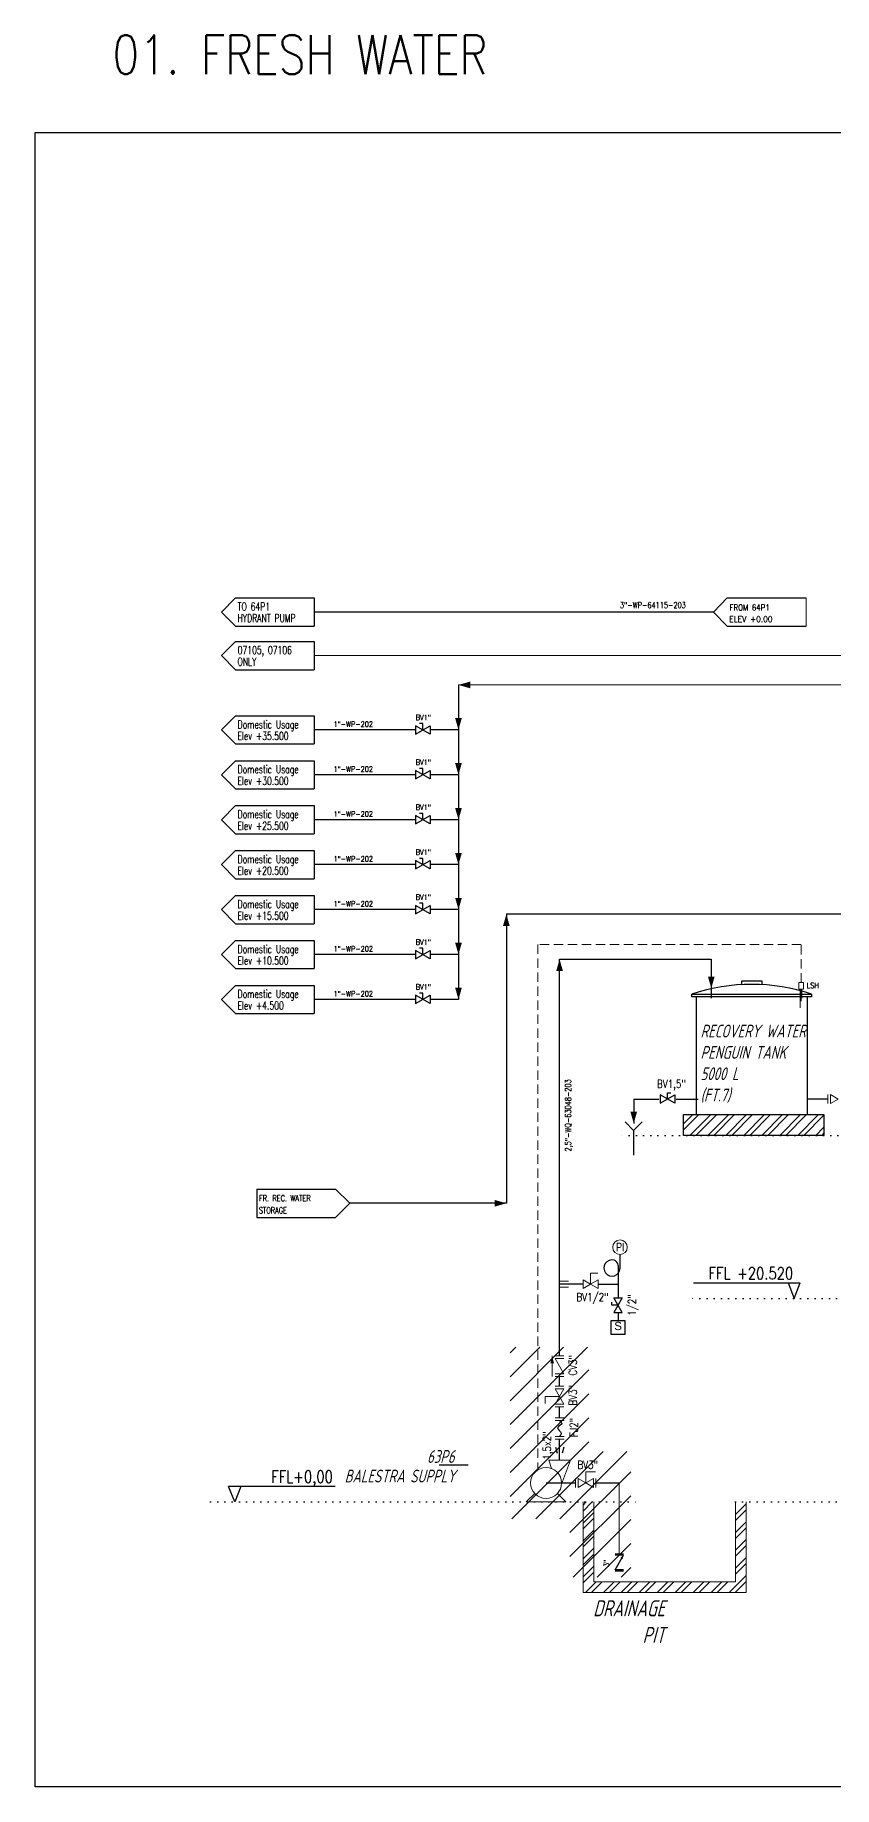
# Model space of a CAD drawing. Extents: x -29512 to 147477, y -5232 to 39709.
# Drawn here: x 138278.5 to 138428.3, y 10266.4 to 10594.8 of the extents above; entities that cross this region are included whole.
import ezdxf
from ezdxf.enums import TextEntityAlignment as Align

# ---------------------------------------------------------------- set-up
doc = ezdxf.new("R2010")
doc.units = 0
doc.linetypes.add('DOTTED', pattern=[0.25, 0, -0.25])
doc.linetypes.add('HIDDEN', pattern=[0.375, 0.25, -0.125])
doc.layers.get('0').update_dxf_attribs({"linetype": 'CONTINUOUS'})
doc.layers.get('DEFPOINTS').update_dxf_attribs({"linetype": 'CONTINUOUS'})
for name, color, linetype in [('10', 7, 'CONTINUOUS'), ('DIMENSION', 3, 'CONTINUOUS'), ('HATCH', 4, 'CONTINUOUS'), ('PIPA', 6, 'CONTINUOUS'), ('RED', 1, 'CONTINUOUS'), ('S', 7, 'CONTINUOUS')]:
    doc.layers.add(name, color=color, linetype=linetype)
doc.layers.add('FITTING', color=7, linetype='CONTINUOUS', lineweight=13)
doc.layers.add('TAG', color=140, linetype='CONTINUOUS', lineweight=13)
doc.styles.add('A3', font='arial.ttf', dxfattribs={"height": 0.3})
doc.styles.add('ROMANS', font='romans')
doc.styles.add('Romans100', font='romans.shx', dxfattribs={"width": 0.8, "height": 200})
doc.styles.add('S', font='ITALIC', dxfattribs={"height": 6})
doc.styles.add('S25', font='SIMPLEX', dxfattribs={"width": 0.8, "height": 0.25})
doc.styles.add('S3', font='SIMPLEX', dxfattribs={"width": 0.9, "height": 0.3})
doc.styles.add('S35S', font='SIMPLEX', dxfattribs={"width": 0.5, "height": 0.35})
doc.styles.add('S3S', font='SIMPLEX', dxfattribs={"width": 0.7, "height": 0.3})
doc.styles.add('STYLE4', font='isocp.shx', dxfattribs={"width": 0.8, "oblique": 15, "height": 2})

# ---------------------------------------------------------------- blocks, each defined once
blk = doc.blocks.new('LOSAN', base_point=(47, 38))
for p, q in [((47, 38.7), (50.9, 38.7)), ((47, 37.3), (50.9, 37.3))]:
    blk.add_line(p, q)
at = {"layer": 'S'}
for tag, p, height, style, width in [('3', (47.1, 38.1), 0.35, 'S35S', 0.5), ('1', (47.1, 38.1), 0.3, 'S3', 0.9), ('4', (47.1, 37.5), 0.35, 'S35S', 0.5), ('2', (47.1, 37.5), 0.3, 'S3', 0.9)]:
    blk.add_attdef(tag, p, '', height=height, dxfattribs=dict(at, style=style, width=width))
blk = doc.blocks.new('PUMP')
at = {"layer": 'FITTING'}
for points in [[(298, -21), (468, 438), (53, 438), (101, 282)], [(-217, -206), (-383, -365), (383, -365), (217, -206)]]:
    blk.add_lwpolyline(points, dxfattribs=at)
blk.add_circle((0, 0), 299, dxfattribs=at)
blk = doc.blocks.new('PRESA', base_point=(1.75, 0.1))
for p, q in [((1.5, 0.1), (1.5, 0.6)), ((1.5, 0.6), (2, 0.6)), ((2, 0.1), (1.5, 0.1)), ((2, 0.6), (2, 0.1))]:
    blk.add_line(p, q)
at = {"style": 'S', "width": 1.2}
blk.add_attdef('1', text='', height=0.3, dxfattribs=at).set_placement((1.75, 0.2), align=Align.CENTER)

msp = doc.modelspace()

# ---------------------------------------------------------------- hatches: boundary and pattern name
at = {"layer": 'FITTING', "linetype": 'ByBlock', "lineweight": 5, "ltscale": 0.5}
h = msp.add_hatch(dxfattribs=at)
h.set_pattern_fill('ANSI32', color=252, scale=0.25, style=0)
h.set_pattern_definition([(45, (-2784.035, 1263.4412), (-1.683798023, 1.683798023), []), (45, (-2782.9125, 1263.4412), (-1.683798023, 1.683798023), [])])
h.paths.add_polyline_path([(138426.4354, 10388.526), (138400.1263, 10388.526), (138400.1263, 10392.4195), (138426.4354, 10392.4195)])
at = {"layer": 'FITTING', "linetype": 'ByBlock', "lineweight": 0, "ltscale": 0.5}
h = msp.add_hatch(dxfattribs=at)
h.set_pattern_fill('ANSI31', color=252, style=0)
h.set_pattern_definition([(45, (0, 1632.5818), (-2.24506403, 2.24506403), [])])
h.paths.add_polyline_path([(138367.6176, 10348.8048), (138367.6176, 10316.6364), (138378.8123, 10316.6364), (138378.8123, 10305.6768), (138390.2178, 10305.6768), (138390.2178, 10329.2474), (138382.3628, 10329.2474), (138382.3628, 10348.8048)])
at = {"layer": 'FITTING', "linetype": 'ByBlock', "lineweight": 5, "ltscale": 0.5}
h = msp.add_hatch(dxfattribs=at)
h.set_pattern_fill('ANSI32', color=252, scale=0.25, style=0)
h.set_pattern_definition([(45, (-2742.0038, 1306.7042), (-1.683798023, 1.683798023), []), (45, (-2740.8813, 1306.7042), (-1.683798023, 1.683798023), [])])
h.paths.add_polyline_path([(138411.8512, 10302.8037), (138411.8512, 10319.8037), (138409.8512, 10319.8037), (138409.8512, 10304.8037), (138383.2943, 10304.8037), (138383.2943, 10319.8037), (138381.2943, 10319.8037), (138381.2943, 10302.8037)])

# ---------------------------------------------------------------- linework, layer by layer
for p, q in [((138316.1171, 10489.2912), (138313.4979, 10486.6429)), ((138408.3333, 10489.2912), (138405.7141, 10486.6429)), ((138313.4979, 10486.6429), (138316.1171, 10483.9946)), ((138405.7141, 10486.6429), (138408.3333, 10483.9946)), ((138316.1171, 10481.1267), (138313.4979, 10478.4783)), ((138313.4979, 10478.4783), (138316.1171, 10475.83)), ((138316.1171, 10467.2015), (138313.4979, 10464.5531)), ((138349.844, 10463.7663), (138352.5978, 10465.34)), ((138352.5978, 10463.7663), (138349.844, 10465.34)), ((138349.844, 10465.34), (138349.844, 10463.7663)), ((138351.2209, 10465.7334), (138350.6308, 10465.7334)), ((138351.2209, 10464.5531), (138351.2209, 10465.7334)), ((138352.5978, 10465.34), (138352.5978, 10463.7663)), ((138313.4979, 10464.5531), (138316.1171, 10461.9048)), ((138316.1171, 10458.7766), (138313.4979, 10456.1283)), ((138313.4979, 10456.1283), (138316.1171, 10453.48)), ((138349.844, 10456.9151), (138349.844, 10455.3415)), ((138352.5978, 10455.3415), (138349.844, 10456.9151)), ((138349.844, 10455.3415), (138352.5978, 10456.9151)), ((138351.2209, 10457.3085), (138350.6308, 10457.3085)), ((138351.2209, 10456.1283), (138351.2209, 10457.3085)), ((138352.5978, 10456.9151), (138352.5978, 10455.3415)), ((138316.1171, 10450.3518), (138313.4979, 10447.7035)), ((138351.2209, 10448.8837), (138350.6308, 10448.8837)), ((138351.2209, 10447.7035), (138351.2209, 10448.8837)), ((138313.4979, 10447.7035), (138316.1171, 10445.0552)), ((138349.844, 10448.4903), (138349.844, 10446.9167)), ((138352.5978, 10446.9167), (138349.844, 10448.4903)), ((138349.844, 10446.9167), (138352.5978, 10448.4903)), ((138352.5978, 10448.4903), (138352.5978, 10446.9167)), ((138316.1171, 10441.927), (138313.4979, 10439.2786)), ((138313.4979, 10439.2786), (138316.1171, 10436.6303)), ((138349.844, 10440.0654), (138349.844, 10438.4918)), ((138352.5978, 10438.4918), (138349.844, 10440.0654)), ((138349.844, 10438.4918), (138352.5978, 10440.0654)), ((138351.2209, 10440.4589), (138350.6308, 10440.4589)), ((138351.2209, 10439.2786), (138351.2209, 10440.4589)), ((138352.5978, 10440.0654), (138352.5978, 10438.4918)), ((138316.1171, 10433.5021), (138313.4979, 10430.8538)), ((138313.4979, 10430.8538), (138316.1171, 10428.2055)), ((138349.844, 10431.6406), (138349.844, 10430.067)), ((138352.5978, 10430.067), (138349.844, 10431.6406)), ((138349.844, 10430.067), (138352.5978, 10431.6406)), ((138351.2209, 10432.034), (138350.6308, 10432.034)), ((138351.2209, 10430.8538), (138351.2209, 10432.034)), ((138352.5978, 10431.6406), (138352.5978, 10430.067)), ((138316.1171, 10425.0773), (138313.4979, 10422.429)), ((138349.844, 10423.2158), (138349.844, 10421.6422)), ((138352.5978, 10421.6422), (138349.844, 10423.2158)), ((138349.844, 10421.6422), (138352.5978, 10423.2158)), ((138351.2209, 10423.6092), (138350.6308, 10423.6092)), ((138351.2209, 10422.429), (138351.2209, 10423.6092)), ((138352.5978, 10423.2158), (138352.5978, 10421.6422)), ((138313.4979, 10422.429), (138316.1171, 10419.7806)), ((138316.1171, 10416.6525), (138313.4979, 10414.0041)), ((138313.4979, 10414.0041), (138316.1171, 10411.3558)), ((138349.844, 10414.7909), (138349.844, 10413.2173)), ((138352.5978, 10413.2173), (138349.844, 10414.7909)), ((138349.844, 10413.2173), (138352.5978, 10414.7909)), ((138351.2209, 10415.1843), (138350.6308, 10415.1843)), ((138351.2209, 10414.0041), (138351.2209, 10415.1843)), ((138352.5978, 10414.7909), (138352.5978, 10413.2173)), ((138397.1258, 10396.5205), (138397.7159, 10396.5205)), ((138397.1258, 10395.3403), (138397.1258, 10396.5205)), ((138395.7489, 10396.1271), (138395.7489, 10394.5535)), ((138398.5027, 10394.5535), (138395.7489, 10396.1271)), ((138395.7489, 10394.5535), (138398.5027, 10396.1271)), ((138398.5027, 10396.1271), (138398.5027, 10394.5535)), ((138320.138, 10378.4362), (138320.138, 10373.1395)), ((138334.8929, 10378.4362), (138337.5413, 10375.7879)), ((138337.5413, 10375.7879), (138334.8929, 10373.1395)), ((138386.6601, 10356.6863), (138386.6601, 10357.2764)), ((138387.0535, 10358.0633), (138388.6271, 10358.0633)), ((138388.6271, 10358.0633), (138387.0535, 10355.3094)), ((138388.6271, 10355.3094), (138387.0535, 10358.0633)), ((138387.8403, 10356.6863), (138386.6601, 10356.6863)), ((138387.0535, 10355.3094), (138388.6271, 10355.3094))]:
    msp.add_line(p, q)
at = {"color": 3}
for p, q in [((138357.9324, 10472.978), (138357.9324, 10414.0041)), ((138349.844, 10464.5531), (138330.872, 10464.5531)), ((138357.9324, 10464.5531), (138352.5978, 10464.5531)), ((138349.844, 10456.1283), (138330.872, 10456.1283)), ((138357.9324, 10456.1283), (138352.5978, 10456.1283)), ((138349.844, 10447.7035), (138330.872, 10447.7035)), ((138357.9324, 10447.7035), (138352.5978, 10447.7035)), ((138349.844, 10439.2786), (138330.872, 10439.2786)), ((138357.9324, 10439.2786), (138352.5978, 10439.2786)), ((138349.844, 10430.8538), (138330.872, 10430.8538)), ((138357.9324, 10430.8538), (138352.5978, 10430.8538)), ((138349.844, 10422.429), (138330.872, 10422.429)), ((138357.9324, 10422.429), (138352.5978, 10422.429)), ((138349.844, 10414.0041), (138330.872, 10414.0041)), ((138357.9324, 10414.0041), (138352.5978, 10414.0041))]:
    msp.add_line(p, q, dxfattribs=at)
at = {"color": 1, "lineweight": 5}
for p, q in [((138421.9713, 10415.9524), (138421.9713, 10412.4537)), ((138422.1559, 10415.9524), (138422.1559, 10413.6593)), ((138422.3319, 10415.9524), (138422.3319, 10414.2439))]:
    msp.add_line(p, q, dxfattribs=at)
at = {"color": 7, "lineweight": 20}
for p, q in [((138382.7149, 10360.6229), (138382.7149, 10362.6927)), ((138384.0459, 10362.6927), (138382.7149, 10362.6927)), ((138376.8907, 10339.5748), (138374.1598, 10339.5748)), ((138374.1598, 10338.2439), (138374.1598, 10339.5748)), ((138383.6323, 10325.4152), (138381.7875, 10325.4152)), ((138381.7875, 10323.3453), (138381.7875, 10325.4152))]:
    msp.add_line(p, q, dxfattribs=at)
at = {"color": 30, "lineweight": 20}
msp.add_line((138376.8907, 10347.1572), (138376.8907, 10347.164), dxfattribs=at)
at = {"color": 1, "lineweight": 5}
msp.add_lwpolyline([(138422.6382, 10417.2113), (138421.7562, 10417.2113), (138421.7562, 10415.9524), (138422.6382, 10415.9524)], close=True, dxfattribs=at)
at = {"color": 7, "lineweight": 20}
msp.add_circle((138388.2222, 10367.5473), 1.3668, dxfattribs=at)
msp.add_spline([(138376.8907, 10335.0597), (138377.2855, 10334.5083), (138376.5238, 10333.7019), (138377.1904, 10332.6826), (138376.8907, 10332.0895)], degree=3)
at = {"layer": 'DIMENSION', "color": 0, "linetype": 'ByBlock', "ltscale": 0.5}
for p, q in [((138330.872, 10489.2912), (138330.872, 10483.9946)), ((138330.872, 10481.1267), (138330.872, 10475.83)), ((138330.872, 10467.2015), (138330.872, 10461.9048)), ((138330.872, 10458.7766), (138330.872, 10453.48)), ((138330.872, 10450.3518), (138330.872, 10445.0552)), ((138330.872, 10441.927), (138330.872, 10436.6303)), ((138330.872, 10433.5021), (138330.872, 10428.2055)), ((138330.872, 10425.0773), (138330.872, 10419.7806)), ((138330.872, 10416.6525), (138330.872, 10411.3558)), ((138387.8403, 10360.6229), (138387.8403, 10358.0633)), ((138387.8403, 10355.3094), (138387.8403, 10353.7879)), ((138376.8907, 10335.5742), (138376.8907, 10337.3646))]:
    msp.add_line(p, q, dxfattribs=at)
at = {"layer": 'DIMENSION', "color": 1, "linetype": 'ByBlock', "ltscale": 0.5}
for p, q in [((138405.7141, 10486.6429), (138330.872, 10486.6429)), ((138442.5605, 10429.9868), (138366.9077, 10429.9868)), ((138366.9077, 10429.9868), (138366.9077, 10375.7879)), ((138376.8907, 10347.164), (138376.8907, 10421.5563)), ((138376.8907, 10421.5563), (138405.3292, 10421.5563)), ((138405.3292, 10421.5563), (138405.3292, 10414.2598)), ((138390.7896, 10395.3403), (138390.7896, 10390.7692)), ((138390.7896, 10395.3403), (138395.5184, 10395.3403)), ((138398.7332, 10395.3403), (138402.862, 10395.3403)), ((138427.1789, 10395.3403), (138423.3651, 10395.3403)), ((138390.7659, 10389.4379), (138390.7659, 10384.7948)), ((138366.9077, 10375.7879), (138337.5413, 10375.7879)), ((138376.8907, 10341.4971), (138376.8907, 10343.3125)), ((138376.8907, 10335.5742), (138376.8907, 10337.6524)), ((138376.8907, 10327.6012), (138376.8907, 10331.575)), ((138374.3631, 10323.3453), (138379.8652, 10323.3453)), ((138383.7099, 10323.3453), (138388.075, 10323.3453))]:
    msp.add_line(p, q, dxfattribs=at)
at = {"layer": 'DIMENSION', "color": 4, "linetype": 'HIDDEN', "lineweight": 13, "ltscale": 7}
for p, q in [((138372.8009, 10424.3082), (138372.8009, 10325.7946)), ((138422.1972, 10424.3082), (138372.8009, 10424.3082)), ((138422.1972, 10417.2113), (138422.1972, 10424.3082))]:
    msp.add_line(p, q, dxfattribs=at)
at = {"layer": 'DIMENSION', "color": 0, "linetype": 'DOTTED', "ltscale": 5}
for p, q in [((138641.0317, 10388.526), (138388.5769, 10388.526)), ((138474.7306, 10357.9464), (138401.6223, 10357.9464)), ((138311.4489, 10319.8037), (138391.2129, 10319.8037)), ((138409.8512, 10319.8037), (138568.6645, 10319.8037))]:
    msp.add_line(p, q, dxfattribs=at)
at = {"layer": 'DIMENSION', "color": 6, "linetype": 'ByBlock', "ltscale": 0.5}
for p, q in [((138402.0092, 10360.8526), (138422.0008, 10360.8526)), ((138419.7278, 10360.8526), (138420.8643, 10357.9464)), ((138420.8643, 10357.9464), (138422.0008, 10360.8526)), ((138334.8359, 10322.7098), (138314.8443, 10322.7098)), ((138315.9808, 10319.8037), (138314.8443, 10322.7098)), ((138317.1173, 10322.7098), (138315.9808, 10319.8037)), ((138388.8618, 10310.029), (138387.2882, 10310.029)), ((138388.8618, 10306.8142), (138387.2882, 10306.8142))]:
    msp.add_line(p, q, dxfattribs=at)
at = {"layer": 'DIMENSION', "color": 1}
msp.add_line((138354.3116, 10326.7276), (138359.7584, 10326.7276), dxfattribs=at)
at = {"layer": 'DIMENSION', "color": 6, "linetype": 'ByBlock', "ltscale": 0.5}
msp.add_lwpolyline([(138727.2631, 10266.3522), (138278.5433, 10266.3522), (138278.5433, 10576.5321), (138727.2631, 10576.5321)], close=True, dxfattribs=at)
at = {"layer": 'DIMENSION', "color": 30, "linetype": 'ByBlock', "ltscale": 0.5}
msp.add_lwpolyline([(138411.036, 10416.7823), (138411.036, 10417.4734), (138414.7991, 10417.4734), (138414.7991, 10416.7823)], dxfattribs=at)
for points in [[(138401.6859, 10414.9777), (138424.1492, 10414.9777), (138424.1492, 10414.5179), (138401.6859, 10414.5179)], [(138423.3651, 10414.5179), (138402.47, 10414.5179), (138402.47, 10392.4195), (138423.3651, 10392.4195)]]:
    msp.add_lwpolyline(points, close=True, dxfattribs=at)
at = {"layer": 'DIMENSION', "color": 1, "linetype": 'ByBlock', "ltscale": 0.5, "flags": 128}
msp.add_lwpolyline([(138389.1574, 10391.0464), (138390.7659, 10389.4379), (138392.3744, 10391.0464)], dxfattribs=at)
at = {"layer": 'DIMENSION', "color": 0, "linetype": 'ByBlock', "ltscale": 0.5}
msp.add_lwpolyline([(138426.4354, 10388.526), (138400.1263, 10388.526), (138400.1263, 10392.4195), (138426.4354, 10392.4195)], close=True, dxfattribs=at)
at = {"layer": 'DIMENSION', "color": 30, "linetype": 'ByBlock', "ltscale": 0.5}
msp.add_arc((138412.9175, 10381.9075), 34.9255, 71.240985, 108.759015, dxfattribs=at)
at = {"layer": 'DIMENSION', "color": 3, "linetype": 'Continuous', "ltscale": 0.5}
msp.add_solid([(138357.9324, 10472.978), (138360.1355, 10472.3485), (138360.1355, 10473.6074)], dxfattribs=at)
at = {"layer": 'DIMENSION', "color": 1, "linetype": 'ByBlock', "ltscale": 0.5}
for points in [[(138366.9077, 10429.9868), (138367.5371, 10427.7837), (138366.2782, 10427.7837)], [(138376.8907, 10421.5563), (138377.5201, 10419.3532), (138376.2612, 10419.3532)], [(138405.3292, 10416.0822), (138404.6997, 10418.2852), (138405.9586, 10418.2852)], [(138390.7896, 10390.7692), (138390.1602, 10392.9722), (138391.4191, 10392.9722)], [(138390.7896, 10390.7692), (138390.1602, 10392.9722), (138391.4191, 10392.9722)], [(138366.9077, 10375.7879), (138364.7046, 10375.1584), (138364.7046, 10376.4173)]]:
    msp.add_solid(points, dxfattribs=at)
at = {"layer": 'FITTING', "linetype": 'ByBlock', "ltscale": 0.5}
for p, q in [((138423.0882, 10489.2912), (138423.0882, 10483.9946)), ((138381.2943, 10319.8037), (138381.2943, 10302.8037)), ((138383.2943, 10319.8037), (138383.2943, 10304.8037)), ((138409.8512, 10304.8037), (138409.8512, 10319.8037)), ((138411.8512, 10302.8037), (138411.8512, 10319.8037)), ((138383.2943, 10304.8037), (138409.8512, 10304.8037)), ((138381.2943, 10302.8037), (138411.8512, 10302.8037))]:
    msp.add_line(p, q, dxfattribs=at)
at = {"layer": 'FITTING', "color": 3, "linetype": 'ByBlock', "ltscale": 0.5}
for p, q in [((138330.872, 10478.4783), (138479.1582, 10478.4783)), ((138495.9986, 10472.978), (138357.9324, 10472.978))]:
    msp.add_line(p, q, dxfattribs=at)
at = {"layer": 'FITTING', "lineweight": 20}
for p, q in [((138427.1789, 10394.516), (138427.1789, 10396.1646)), ((138376.8907, 10361.2151), (138378.5393, 10361.2151)), ((138376.8907, 10361.2151), (138378.5393, 10361.2151)), ((138376.8907, 10360.0307), (138378.5393, 10360.0307)), ((138376.8907, 10360.0307), (138378.5393, 10360.0307)), ((138375.4911, 10347.1569), (138375.4911, 10343.3125)), ((138377.715, 10347.1572), (138376.0664, 10347.1572)), ((138377.715, 10343.3125), (138376.0664, 10343.3125)), ((138377.715, 10343.3125), (138376.0664, 10343.3125)), ((138376.0664, 10341.4971), (138377.715, 10341.4971)), ((138376.0664, 10337.6524), (138377.715, 10337.6524)), ((138379.8652, 10322.5211), (138379.8652, 10324.1696)), ((138383.7099, 10322.5211), (138383.7099, 10324.1696))]:
    msp.add_line(p, q, dxfattribs=at)
at = {"layer": 'FITTING'}
for p, q in [((138377.7481, 10335.5742), (138376.0332, 10335.5742)), ((138377.7481, 10335.0597), (138376.0332, 10335.0597)), ((138377.7481, 10332.0895), (138376.0332, 10332.0895)), ((138377.7481, 10331.575), (138376.0332, 10331.575))]:
    msp.add_line(p, q, dxfattribs=at)
at = {"layer": 'FITTING', "color": 1, "linetype": 'ByBlock', "ltscale": 0.5}
msp.add_line((138388.075, 10323.3453), (138388.075, 10310.029), dxfattribs=at)
at = {"layer": 'FITTING', "lineweight": 20}
for points in [[(138429.1013, 10395.3403), (138427.6736, 10394.516), (138427.6736, 10396.1646)], [(138382.7149, 10360.6229), (138381.2872, 10359.7986), (138381.2872, 10361.4472)], [(138382.7149, 10360.6229), (138384.1427, 10359.7986), (138384.1427, 10361.4472)], [(138376.8907, 10339.5748), (138376.0664, 10341.0025), (138377.715, 10341.0025)], [(138376.8907, 10339.5748), (138376.0664, 10338.1471), (138377.715, 10338.1471)], [(138381.7875, 10323.3453), (138380.3598, 10322.5211), (138380.3598, 10324.1696)], [(138381.7875, 10323.3453), (138383.2153, 10322.5211), (138383.2153, 10324.1696)]]:
    msp.add_lwpolyline(points, close=True, dxfattribs=at)
msp.add_lwpolyline([(138376.0664, 10346.6626), (138377.715, 10346.6626), (138376.0664, 10346.6626), (138377.715, 10343.8071), (138376.0664, 10343.8071)], dxfattribs=at)
msp.add_solid([(138375.8284, 10345.8108), (138375.4911, 10347.1569), (138375.1549, 10345.8106)], dxfattribs=at)
at = {"layer": 'HATCH', "color": 7}
for p, q in [((138387.8403, 10364.1437), (138387.8403, 10360.6229)), ((138388.2222, 10363.6474), (138388.2222, 10366.1805)), ((138381.2872, 10360.6229), (138376.8907, 10360.6229)), ((138381.2872, 10360.6229), (138376.8907, 10360.6229)), ((138384.1427, 10360.6229), (138387.8403, 10360.6229))]:
    msp.add_line(p, q, dxfattribs=at)
for centre, radius, start, end in [((138386.7087, 10363.6474), 1.5135, 75.15061, 0), ((138386.8403, 10364.1437), 1, 0, 75.15061)]:
    msp.add_arc(centre, radius, start, end, dxfattribs=at)
at = {"layer": 'RED', "color": 3}
for points in [[(138357.9324, 10464.5531), (138357.303, 10466.7562), (138358.5619, 10466.7562)], [(138357.9324, 10456.1283), (138357.303, 10458.3314), (138358.5619, 10458.3314)], [(138357.9324, 10447.7035), (138357.303, 10449.9065), (138358.5619, 10449.9065)], [(138357.9324, 10439.2786), (138357.303, 10441.4817), (138358.5619, 10441.4817)], [(138357.9324, 10430.8538), (138357.303, 10433.0569), (138358.5619, 10433.0569)], [(138357.9324, 10422.429), (138357.303, 10424.632), (138358.5619, 10424.632)], [(138357.9324, 10414.0041), (138357.303, 10416.2072), (138358.5619, 10416.2072)]]:
    msp.add_solid(points, dxfattribs=at)
at = {"layer": 'S'}
for p, q in [((138376.1039, 10330.0553), (138376.4186, 10328.9537)), ((138377.6775, 10330.0553), (138377.3628, 10328.9537)), ((138387.2882, 10307.0447), (138388.8618, 10309.7985)), ((138388.8618, 10309.7985), (138387.2882, 10309.7985)), ((138388.8618, 10307.0447), (138387.2882, 10307.0447))]:
    msp.add_line(p, q, dxfattribs=at)
msp.add_solid([(138388.8618, 10309.7985), (138388.7317, 10309.0854), (138388.3061, 10309.332)], dxfattribs=at)

# ---------------------------------------------------------------- block references
ref = msp.add_blockref('LOSAN', (138316.1171, 10486.6429), dxfattribs=dict(xscale=3.783312564773951, yscale=3.783312564744847, zscale=3.783312564745332))
ref.add_attrib('1', 'TO 64P1', (138316.5351, 10486.9191), dxfattribs={"layer": 'S', "height": 1.5, "style": 'S3S', "width": 0.7})
ref.add_attrib('2', 'HYDRANT PUMP', (138316.4954, 10484.7513), dxfattribs={"layer": 'S', "height": 1.5, "style": 'S3', "width": 0.7})
ref = msp.add_blockref('LOSAN', (138408.3333, 10486.6429), dxfattribs=dict(xscale=3.783312564773951, yscale=3.783312564744847, zscale=3.783312564745332))
ref.add_attrib('1', 'FROM 64P1', (138408.7513, 10486.9191), dxfattribs={"layer": 'S', "height": 1.13499, "style": 'S3S', "width": 0.85})
ref.add_attrib('2', 'ELEV +0.00', (138408.7116, 10484.7513), dxfattribs={"layer": 'S', "height": 1.13499, "style": 'S3', "width": 0.9})
ref = msp.add_blockref('LOSAN', (138316.1171, 10478.4783), dxfattribs=dict(xscale=3.783312564773951, yscale=3.783312564744847, zscale=3.783312564745332))
ref.add_attrib('1', '07105, 07106', (138316.5351, 10478.7545), dxfattribs={"layer": 'S', "height": 1.5, "style": 'S3S', "width": 0.7})
ref.add_attrib('2', 'ONLY', (138316.4954, 10476.5867), dxfattribs={"layer": 'S', "height": 1.5, "style": 'S3', "width": 0.7})
ref = msp.add_blockref('LOSAN', (138316.1171, 10464.5531), dxfattribs=dict(xscale=3.783312564773951, yscale=3.783312564744847, zscale=3.783312564745332))
ref.add_attrib('1', 'Domestic Usage', (138316.5351, 10464.8293), dxfattribs={"layer": 'S', "height": 1.5, "style": 'S3S', "width": 0.7})
ref.add_attrib('2', 'Elev +35.500', (138316.4954, 10462.6615), dxfattribs={"layer": 'S', "height": 1.5, "style": 'S3', "width": 0.7})
ref = msp.add_blockref('LOSAN', (138316.1171, 10456.1283), dxfattribs=dict(xscale=3.783312564773951, yscale=3.783312564744847, zscale=3.783312564745332))
ref.add_attrib('1', 'Domestic Usage', (138316.5351, 10456.4045), dxfattribs={"layer": 'S', "height": 1.5, "style": 'S3S', "width": 0.7})
ref.add_attrib('2', 'Elev +30.500', (138316.4954, 10454.2367), dxfattribs={"layer": 'S', "height": 1.5, "style": 'S3', "width": 0.7})
ref = msp.add_blockref('LOSAN', (138316.1171, 10447.7035), dxfattribs=dict(xscale=3.783312564773951, yscale=3.783312564744847, zscale=3.783312564745332))
ref.add_attrib('1', 'Domestic Usage', (138316.5351, 10447.9797), dxfattribs={"layer": 'S', "height": 1.5, "style": 'S3S', "width": 0.7})
ref.add_attrib('2', 'Elev +25.500', (138316.4954, 10445.8118), dxfattribs={"layer": 'S', "height": 1.5, "style": 'S3', "width": 0.7})
ref = msp.add_blockref('LOSAN', (138316.1171, 10439.2786), dxfattribs=dict(xscale=3.783312564773951, yscale=3.783312564744847, zscale=3.783312564745332))
ref.add_attrib('1', 'Domestic Usage', (138316.5351, 10439.5548), dxfattribs={"layer": 'S', "height": 1.5, "style": 'S3S', "width": 0.7})
ref.add_attrib('2', 'Elev +20.500', (138316.4954, 10437.387), dxfattribs={"layer": 'S', "height": 1.5, "style": 'S3', "width": 0.7})
ref = msp.add_blockref('LOSAN', (138316.1171, 10430.8538), dxfattribs=dict(xscale=3.783312564773951, yscale=3.783312564744847, zscale=3.783312564745332))
ref.add_attrib('1', 'Domestic Usage', (138316.5351, 10431.13), dxfattribs={"layer": 'S', "height": 1.5, "style": 'S3S', "width": 0.7})
ref.add_attrib('2', 'Elev +15.500', (138316.4954, 10428.9621), dxfattribs={"layer": 'S', "height": 1.5, "style": 'S3', "width": 0.7})
ref = msp.add_blockref('LOSAN', (138316.1171, 10422.429), dxfattribs=dict(xscale=3.783312564773951, yscale=3.783312564744847, zscale=3.783312564745332))
ref.add_attrib('1', 'Domestic Usage', (138316.5351, 10422.7051), dxfattribs={"layer": 'S', "height": 1.5, "style": 'S3S', "width": 0.7})
ref.add_attrib('2', 'Elev +10.500', (138316.4954, 10420.5373), dxfattribs={"layer": 'S', "height": 1.5, "style": 'S3', "width": 0.7})
ref = msp.add_blockref('LOSAN', (138316.1171, 10414.0041), dxfattribs=dict(xscale=3.783312564773951, yscale=3.783312564744847, zscale=3.783312564745332))
ref.add_attrib('1', 'Domestic Usage', (138316.5351, 10414.2803), dxfattribs={"layer": 'S', "height": 1.5, "style": 'S3S', "width": 0.7})
ref.add_attrib('2', 'Elev +4.500', (138316.4954, 10412.1125), dxfattribs={"layer": 'S', "height": 1.5, "style": 'S3', "width": 0.7})
ref = msp.add_blockref('LOSAN', (138320.138, 10375.7879), dxfattribs=dict(xscale=3.783312564781909, yscale=3.783312564752279, zscale=3.783312564752145))
ref.add_attrib('1', 'FR. REC. WATER ', (138320.5164, 10376.1662), dxfattribs={"layer": 'S', "height": 1.134994, "style": 'S3', "width": 0.8})
ref.add_attrib('2', 'STORAGE', (138320.5164, 10373.8962), dxfattribs={"layer": 'S', "height": 1.13499, "style": 'S3', "width": 0.75})
ref = msp.add_blockref('PRESA', (138387.8403, 10351.2064), dxfattribs=dict(xscale=5.162921724282863, yscale=5.162921724311057, zscale=5.162921724311135))
ref.add_attrib('1', 'S', dxfattribs={"height": 1.5489, "style": 'A3'}).set_placement((138387.8526, 10352.0119), align=Align.CENTER)
at = {"layer": 'PIPA', "color": 0, "xscale": 0.009711950311611872, "yscale": 0.00971195030342642, "zscale": 0.009711950305763044}
msp.add_blockref('PUMP', (138374.3631, 10323.3453), dxfattribs=at)

# ---------------------------------------------------------------- texts
at = {"layer": '10', "style": 'ROMANS', "width": 0.85}
for p in [(138334.4893, 10465.1282), (138334.4893, 10456.7034), (138334.4893, 10448.2785), (138334.4893, 10439.8537), (138334.4893, 10431.4289), (138334.4893, 10423.004), (138334.4893, 10414.5792)]:
    msp.add_text('1"-WP-202', height=0.99916, dxfattribs=at).set_placement(p)
at = {"layer": 'DEFPOINTS', "color": 2, "insert": (138328.2267, 10591.1682), "char_height": 7.323919, "width": 141.14178, "attachment_point": 5, "style": 'Romans100'}
msp.add_mtext('{\\A1;01. FRESH WATER}', dxfattribs=at)
at = {"layer": 'DIMENSION', "color": 1, "style": 'STYLE4'}
for s, insert, char_height, attachment_point in [('RECOVERY WATER\\PPENGUIN TANK \\P5000 L\\P(FT.7)}', (138403.3154, 10409.2802), 2.4, 1), ('63P6}', (138357.1803, 10329.5107), 2.4, 3), ('BALESTRA SUPPLY}', (138357.3666, 10325.8418), 2.4, 3), ('DRAINAGE\\PPIT}', (138396.6199, 10301.3594), 3, 3)]:
    msp.add_mtext(s, dxfattribs=dict(at, insert=insert, char_height=char_height, attachment_point=attachment_point))
at = {"layer": 'S', "color": 7, "style": 'S25', "width": 0.8}
msp.add_text('3"-WP-64115-203', height=1.1291, dxfattribs=at).set_placement((138400.5544, 10487.3807), align=Align.RIGHT)
at = {"layer": 'S', "style": 'S25', "width": 0.8}
for p in [(138352.7848, 10466.3923), (138352.7848, 10457.9675), (138352.7848, 10449.5427), (138352.7848, 10441.1178), (138352.7848, 10432.693), (138352.7848, 10424.2681), (138352.7848, 10415.8433)]:
    msp.add_text('BV1"', height=1, dxfattribs=at).set_placement(p, align=Align.RIGHT)
at = {"layer": 'S', "color": 7, "style": 'S25', "width": 0.8}
msp.add_text('2,5"-WQ-63048-203', height=1.1291, rotation=90, dxfattribs=at).set_placement((138379.0361, 10399.026), align=Align.RIGHT)
at = {"layer": 'S', "color": 6, "lineweight": 15, "style": 'S25', "width": 0.8}
for s, p in [('FFL +20.520', (138420.6903, 10361.5461)), ('FFL+0,00', (138334.383, 10323.4034))]:
    msp.add_text(s, height=2.2582, dxfattribs=at).set_placement(p, align=Align.RIGHT)
at = {"layer": 'S', "style": 'S25', "width": 0.8}
msp.add_text('3"', height=1, rotation=90, dxfattribs=at).set_placement((138386.1822, 10308.9631), align=Align.RIGHT)
at = {"layer": 'TAG', "color": 6, "lineweight": 20, "style": 'Romans100', "width": 0.8}
for s, p in [('BV1,5"', (138400.5513, 10397.4192)), ('BV3"', (138384.0851, 10326.0063))]:
    msp.add_text(s, height=1.5, dxfattribs=at).set_placement(p, align=Align.RIGHT)
for s, p in [('1/2"', (138391.2118, 10358.7172)), ('1,5x2"', (138375.2575, 10332.9987))]:
    msp.add_text(s, height=1.5, rotation=90, dxfattribs=at).set_placement(p, align=Align.RIGHT)
at = {"layer": 'TAG', "lineweight": 5, "insert": (138424.3789, 10416.6327), "char_height": 1.02009, "width": 2.9078, "attachment_point": 5, "style": 'Romans100'}
msp.add_mtext('LSH', dxfattribs=at)
at = {"layer": 'TAG', "color": 6, "lineweight": 20, "char_height": 1.5, "width": 14.605895, "attachment_point": 5, "style": 'Romans100'}
for s, insert in [('{PI}', (138388.2397, 10367.5485)), ('{BV1/2"}', (138383.0486, 10357.9516))]:
    msp.add_mtext(s, dxfattribs=dict(at, insert=insert))
at = {"layer": 'TAG', "color": 6, "lineweight": 20, "char_height": 1.5, "width": 14.605895, "attachment_point": 5, "rotation": 90, "style": 'Romans100'}
for s, insert in [('{CV3"}', (138379.3631, 10345.4037)), ('{FJ2"}', (138379.5746, 10333.7474))]:
    msp.add_mtext(s, dxfattribs=dict(at, insert=insert))
at = {"layer": 'TAG', "color": 6, "lineweight": 20, "insert": (138379.3771, 10339.782), "char_height": 1.5, "attachment_point": 5, "rotation": 90, "style": 'Romans100'}
msp.add_mtext('{BV3"}', dxfattribs=at)

doc.saveas('drawing.dxf')
